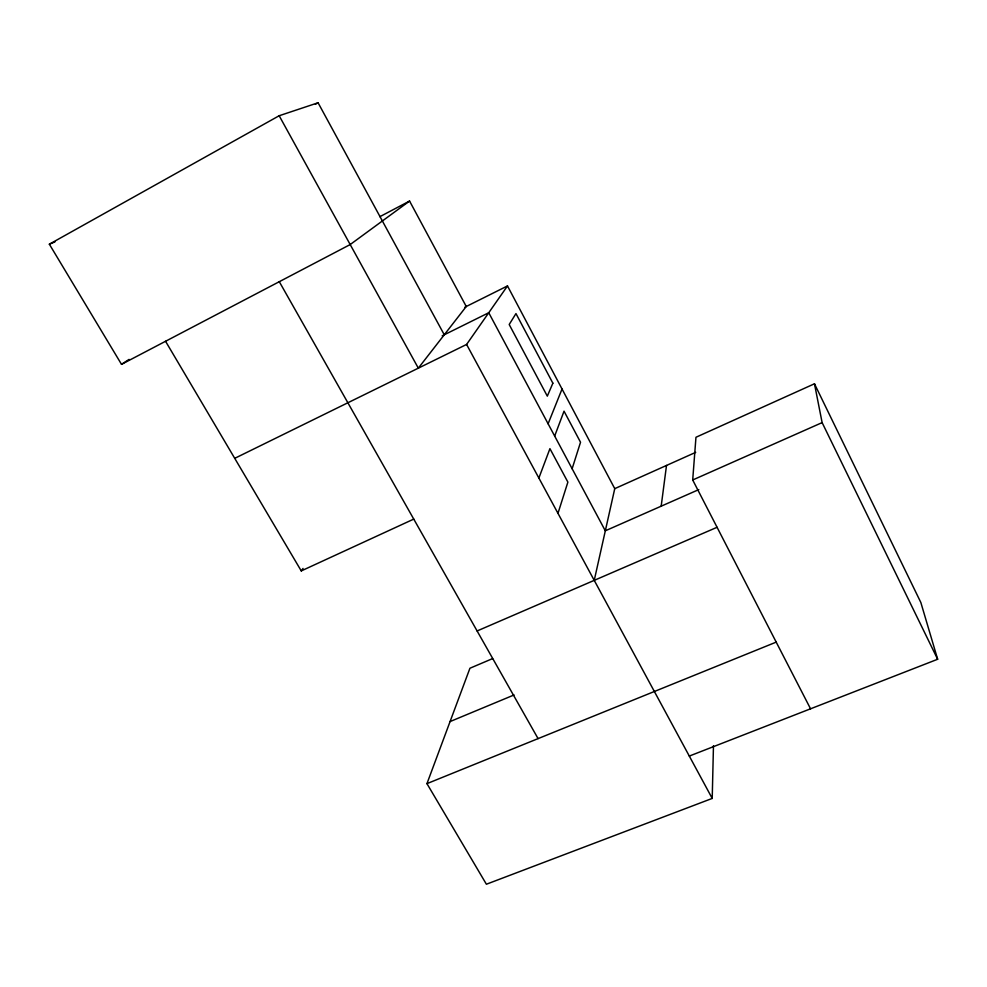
<?xml version="1.0" encoding="UTF-8"?>
<svg xmlns="http://www.w3.org/2000/svg" width="987" height="987" viewBox="0 0 987 987"><rect width="100%" height="100%" fill="white"/><g stroke="black" fill="none" stroke-linecap="round" stroke-linejoin="round"><path stroke-width="1.48" d="M492.636 658.588L469.935 668.236L426.952 783.641L486.394 884.229L712.219 798.421L713.465 745.716M810.549 708.802L692.701 479.978L695.958 437.266L814.472 383.783L920.846 602.514L937.65 659.254L689.308 756.067M661.179 506.183L666.509 465.445M594.236 580.356L614.753 488.651L507.491 285.934L464.914 307.179M557.976 513.339L567.883 482.112L549.932 448.653L538.877 478.041M572.127 468.726L580.529 442.25L564.033 411.172L554.669 436.057M548.106 423.781L562.035 389.014M234.733 458.338L466.592 344.451L507.491 285.934M165.557 341.28L301.257 570.918L303.034 568.413M279.173 115.738L418.328 368.151L466.259 306.501L409.568 201.052L350.188 244.554L121.512 364.351L49.35 244.196L279.173 115.738L318.085 102.771L444.273 334.778M121.512 364.351L129.087 359.391M315.396 104.264L318.085 102.771M379.859 216.684L409.568 201.052M442.201 335.802L488.75 312.743L605.315 530.809L698.796 489.601M301.257 570.918L413.75 519.1M614.753 488.651L695.699 452.354M692.701 479.978L822.122 422.609L814.472 383.783M477.103 630.964L717.068 527.292M450.072 721.571L514.054 694.959M49.35 244.196L54.951 241.901M426.952 783.641L776.214 642.118M279.296 281.69L538.075 738.609M466.592 344.451L712.219 798.421M822.122 422.609L937.65 659.254M552.868 383.19L547.316 396.145L509.193 324.513L515.967 313.582L552.868 383.19"/></g></svg>
